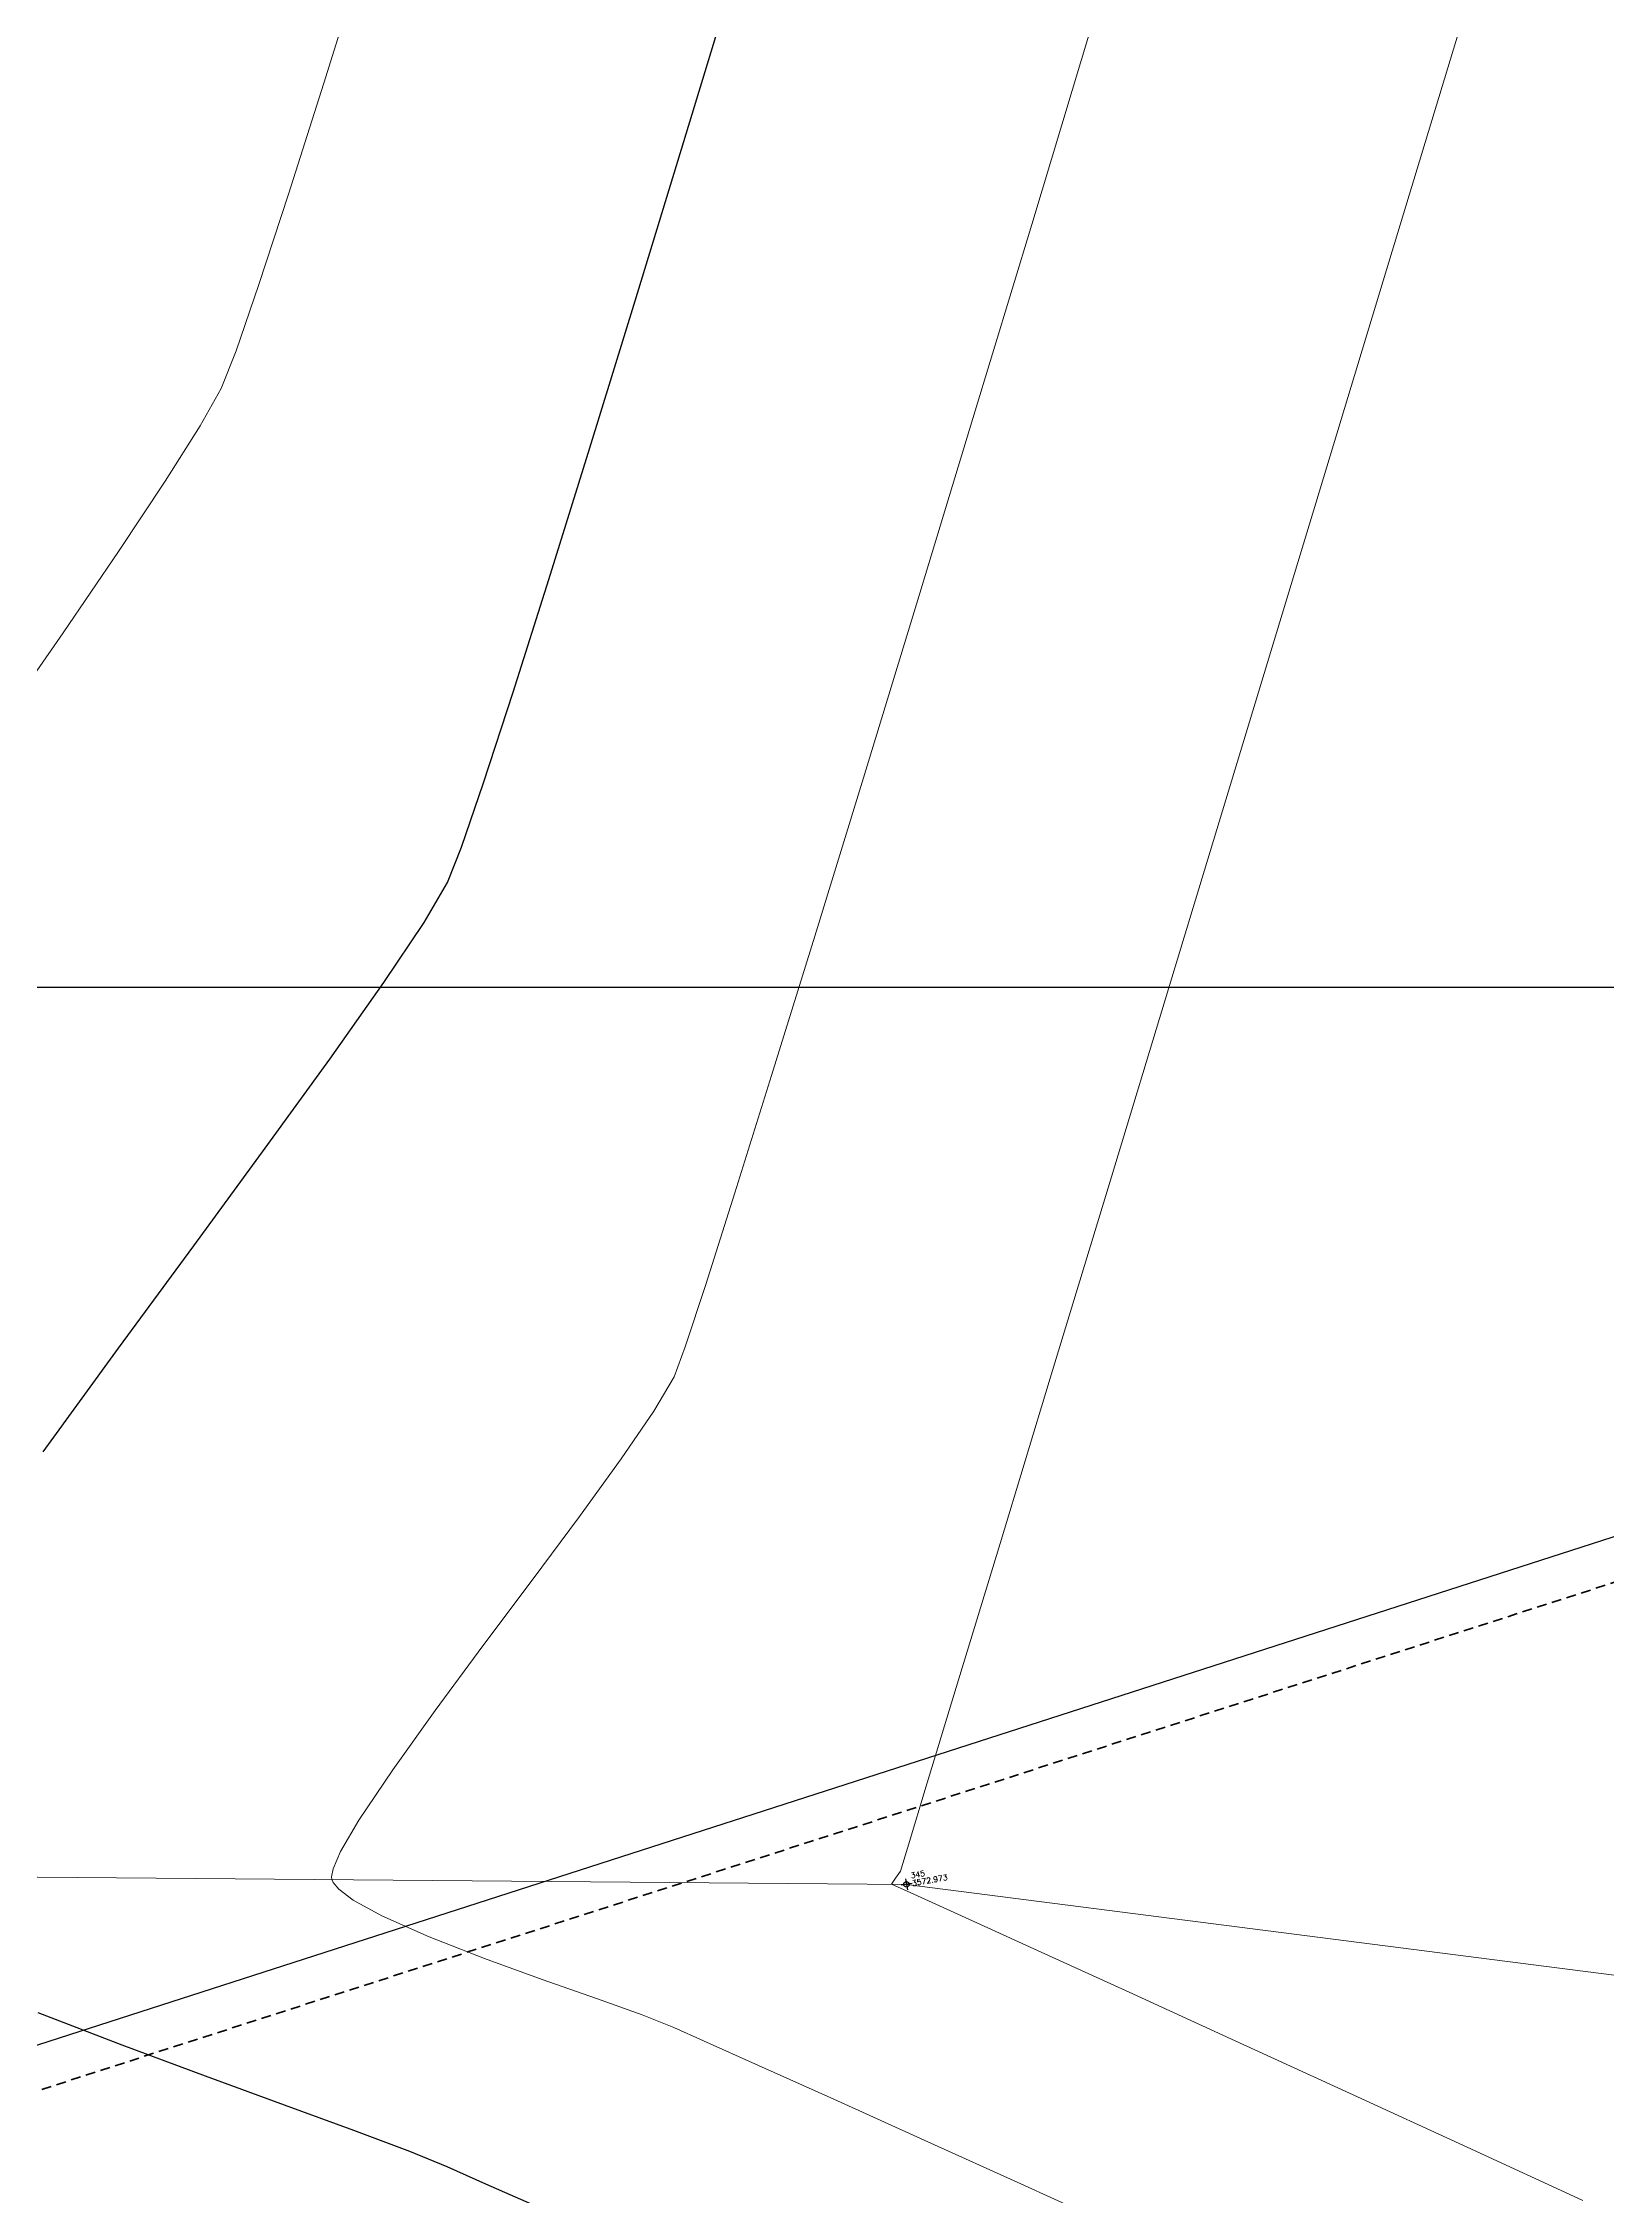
# Model space of a CAD drawing. Header units: millimetres. Extents: x 736950 to 740938, y 8500595 to 8502163.
# Drawn here: x 738031.54 to 738059.47, y 8501278.4 to 8501316.86 of the extents above; entities that cross this region are included whole.
import ezdxf

# ---------------------------------------------------------------- set-up
doc = ezdxf.new("R2010")
doc.units = ezdxf.units.MM
doc.linetypes.add('DASHED', pattern=[0.75, 0.5, -0.25])
for name, color, linetype, lineweight in [('CONT-MJR', 80, 'Continuous', 30), ('CONT-MNR', 96, 'Continuous', 15), ('COTAS', 40, 'Continuous', 5), ('PERIMETRO', 7, 'Continuous', 35), ('pista', 251, 'Continuous', 5), ('saiwite', 5, 'Continuous', 5)]:
    doc.layers.add(name, color=color, linetype=linetype, lineweight=lineweight)
doc.layers.add('Cuadricula Coordenadas', color=5, linetype='Continuous')
doc.styles.add('5mm', font='arial.ttf', dxfattribs={"height": 3})
doc.styles.add('COTAS', font='arial.ttf')
doc.dimstyles.new('Copy of GenDist', dxfattribs={"dimtxt": 2, "dimasz": 2, "dimexe": 0.18, "dimexo": 0.0625, "dimgap": 1, "dimtad": 2, "dimdec": 3, "dimzin": 1, "dimdsep": 46, "dimtxsty": 'COTAS', "dimcen": 0.09, "dimadec": 3, "dimazin": 0, "dimtfac": 1, "dimtdec": 3, "dimtofl": 0, "dimtmove": 0, "dimatfit": 3, "dimfxl": 1, "dimtolj": 1, "dimtzin": 0, "dimarcsym": 0})

# ---------------------------------------------------------------- blocks, each defined once
blk = doc.blocks.new('*D157')
at = {"layer": 'COTAS', "color": 0, "lineweight": -2, "transparency": 16777216}
for p, q in [((738169.7117402977, 8501324.95614536), (738169.4360799836, 8501325.810938135)), ((737996.2726181126, 8501269.778691178), (738167.5878572729, 8501325.025780309)), ((737994.5895635025, 8501268.481364962), (737994.3139031883, 8501269.336157737))]:
    blk.add_line(p, q, dxfattribs=at)
at = {"layer": 'COTAS', "color": 0, "transparency": 16777216}
for points in [[(738167.4855496674, 8501325.34302511), (738167.6901648785, 8501324.708535507), (738169.4913260904, 8501325.639625942)], [(737996.1703105071, 8501270.09593598), (737996.3749257182, 8501269.461446375), (737994.3691492951, 8501269.164845545)]]:
    blk.add_solid(points, dxfattribs=at)
at = {"layer": 'Defpoints', "color": 0, "transparency": 16777216}
for p in [(738169.4913260904, 8501325.639625942), (738169.7309229737, 8501324.89666196), (737994.6087461784, 8501268.421881562)]:
    blk.add_point(p, dxfattribs=at)
at = {"layer": 'COTAS', "color": 0, "transparency": 16777216, "insert": (738081.3096925169, 8501299.326479118), "char_height": 2, "attachment_point": 5, "rotation": 17.873882615968956, "style": 'COTAS'}
blk.add_mtext('\\A1;184.003', dxfattribs=at)

msp = doc.modelspace()

# ---------------------------------------------------------------- hatches: boundary and pattern name
at = {"layer": 'pista'}
h = msp.add_hatch(dxfattribs=at)
h.set_pattern_fill('HONEY', color=256, scale=3, angle=9.94991650582834, style=0)
h.set_pattern_definition([(9.94991650582834, (1479841.21072825, -18.49207214638591), (0.4979252195647159, 0.4170677100899267), [0.375, -0.75]), (129.9499165058283, (1479841.21072825, -18.49207214638591), (-0.6101538418184378, 0.222682034283025), [0.3749999999999999, -0.7499999999999998]), (69.94991650582834, (1479841.21072825, -18.49207214638591), (-0.112228622253722, 0.6397497443729518), [-0.75, 0.375])])
h.paths.add_polyline_path([(737744.7999806425, 8501250.923935566), (737743.4751223363, 8501250.754223157), (737756.465848178, 8501242.026572531), (737763.5739612179, 8501242.006896213), (737770.002546867, 8501243.455222024), (737769.8468594846, 8501244.342704736), (737763.4750639071, 8501242.907173423), (737756.7405500773, 8501242.925815564)])
h.paths.add_polyline_path([(737794.2809870465, 8501256.017245878), (737809.7820272583, 8501263.709828075), (737823.391616501, 8501273.483615467), (737837.0791595323, 8501280.557800073), (737851.5530432165, 8501285.77819753), (737870.8510758049, 8501293.050216693, -0.9976846880626209), (737871.0089264096, 8501292.63424804), (737865.2748787645, 8501289.581801567, 0.7845063948290762), (737866.1540430214, 8501286.121818589), (737883.2588851704, 8501291.348365877), (737897.4188924351, 8501296.516943583), (737903.2981396064, 8501301.44146652, -0.5512150924587264), (737904.1219025984, 8501301.177325813), (737906.855912117, 8501297.98174819, 0.5618964424650519), (737910.2738656431, 8501298.536066804), (737914.22079628, 8501308.558674501), (737925.6412323939, 8501300.72656757, 0.340189525830376), (737928.7023693406, 8501300.894137181), (737936.9171069289, 8501306.117412793, -0.358727273887905), (737938.1716059428, 8501305.962964654), (737943.1732157968, 8501301.051021611, 0.3417074120720416), (737946.0555081918, 8501300.709858142), (737955.8779356404, 8501307.072689936), (737971.8320576148, 8501314.464803053), (737988.5677626224, 8501323.411181662), (738023.1375471824, 8501336.282937778), (738044.4246208373, 8501357.728329657), (738061.4456776979, 8501362.208386911), (738078.9085143938, 8501363.070318012), (738112.0997810266, 8501372.051506756), (738118.6561313582, 8501373.365123207), (738128.3493353954, 8501376.976906104), (738155.2251721952, 8501366.826195797), (738176.6167526407, 8501363.543890122), (738193.8053773039, 8501353.328603027), (738204.7313956148, 8501340.877429372), (738207.705198212, 8501335.751671141), (738214.35685511, 8501331.742925933), (738229.9282901662, 8501313.374534177), (738233.5603594936, 8501308.186787868), (738234.53883727, 8501308.358438132), (738230.6417003467, 8501313.924784988), (738214.9478837823, 8501332.43754055), (738208.3676942562, 8501336.403214611), (738205.4657963786, 8501341.405035153), (738194.387784551, 8501354.029418997), (738176.9261677533, 8501364.406946706), (738155.4549153853, 8501367.70147717), (738128.3514754312, 8501377.93815071), (738118.4090486554, 8501374.233504975), (738111.8936108743, 8501372.928085677), (738078.7671659255, 8501363.964436961), (738061.3074614278, 8501363.102660457), (738043.958527311, 8501358.536303693), (738022.6381405202, 8501337.057350922), (737988.196920163, 8501324.233464561), (737971.4304040315, 8501315.270615296), (737955.4419368334, 8501307.862588815), (737945.5806043665, 8501301.47455489, -0.3391433520832071), (737943.8038299843, 8501301.693147572), (737938.8116631231, 8501306.59581691, 0.3560082385246841), (737936.4342009705, 8501306.876887502), (737928.158540546, 8501301.61487459, -0.3502196171718997), (737926.1502499409, 8501301.468794718), (737914.5128481541, 8501309.44969617, 0.4302069892023044), (737913.4330382891, 8501309.014522241), (737909.4507249827, 8501298.90206584, -0.5704007069138802), (737907.5397775185, 8501298.566836312), (737904.9064502402, 8501301.644734057, 0.4931454261128044), (737902.7202336333, 8501302.131411942), (737896.9620044216, 8501297.308254998), (737882.9728831241, 8501292.20205278), (737866.0373022418, 8501287.027224885, -0.7384715771871906), (737865.6977918843, 8501288.787355538), (737871.5108758068, 8501291.881875956, 0.9119586051647783), (737870.5337161538, 8501293.892406015), (737851.2416702455, 8501286.62264278), (737836.7183275839, 8501281.384406622), (737822.9200107896, 8501274.252970394), (737809.3164408724, 8501264.483505804), (737793.8201376351, 8501256.79327439), (737778.9884914039, 8501246.402265295), (737769.846859484, 8501244.34270474), (737770.0025468671, 8501243.455222024), (737779.3594973255, 8501245.563292695)])
h.paths.add_polyline_path([(738260.5182952256, 8501271.251537092), (738234.538837269, 8501308.358438132), (738233.56035949, 8501308.186787868), (738259.6897886079, 8501270.86568047), (738269.3749442189, 8501234.589470252), (738274.5057655985, 8501215.583008338), (738279.7983711922, 8501189.602392923), (738280.7089290785, 8501189.641305126), (738275.382018582, 8501215.790318219), (738270.2441657205, 8501234.822827347)])

# ---------------------------------------------------------------- linework, layer by layer
at = {"linetype": 'Continuous', "extrusion": (-0.172787269436437, 0.9849591664230046, 0), "elevation": 8245892.469062787}
msp.add_lwpolyline([(-2195859.856162655, 0), (-2195859.656162655, 0)], dxfattribs=at)
at = {"linetype": 'Continuous', "extrusion": (0.9849591664230046, 0.172787269436437, 0), "elevation": 2195859.756162655}
msp.add_lwpolyline([(8245892.569062786, 0), (8245892.369062787, 0)], dxfattribs=at)
at = {"linetype": 'Continuous'}
msp.add_circle((738046.9512159519, 8501283.98407452), 0.05, dxfattribs=at)
at = {"layer": 'CONT-MJR', "extrusion": (0.9569741670798613, -0.2901731268429349, 0), "elevation": -1760565.122793448}
msp.add_lwpolyline([(8349699.174450083, 3575.000000000012), (8349702.301484332, 3575.000000000012)], dxfattribs=at)
at = {"layer": 'CONT-MJR', "extrusion": (0.9563927925124462, -0.292083594935157, 0), "elevation": -1777235.693448737}
msp.add_lwpolyline([(8346163.763430566, 3575.000000000004), (8346166.733617352, 3575.000000000004)], dxfattribs=at)
at = {"layer": 'CONT-MJR', "elevation": 3575}
for points in [[(738041.2986123671, 8501309.631917773), (738042.108130107, 8501312.258863123)], [(738039.400075918, 8501303.65234222), (738039.9263986514, 8501305.266763203)], [(738038.7579318054, 8501301.869283462), (738039.0045247626, 8501302.4992176)], [(738037.6216336985, 8501300.0837213), (738038.3425055712, 8501301.157293415)], [(738035.5037035244, 8501297.127964059), (738036.6553538088, 8501298.717600418)], [(738032.884442259, 8501293.554278089), (738034.2267204671, 8501295.38384552)], [(738034.4390971145, 8501280.55857011), (738032.9478943464, 8501281.114107674)]]:
    msp.add_lwpolyline(points, dxfattribs=at)
at = {"layer": 'CONT-MJR', "extrusion": (0.9546514712661969, -0.2977256596420368, 0), "elevation": -1826485.806408412}
msp.add_lwpolyline([(8335519.117246281, 3575.000000000013), (8335521.580272232, 3575.000000000013)], dxfattribs=at)
at = {"layer": 'CONT-MJR', "extrusion": (0.953179025971917, -0.3024065879692893, 0), "elevation": -1867366.540834157}
msp.add_lwpolyline([(8326454.009590597, 3575.000000000006), (8326456.122334551, 3575.000000000006)], dxfattribs=at)
at = {"layer": 'CONT-MJR', "extrusion": (0.9458970774522427, -0.3244668224446163, 0), "elevation": -2060281.671135876}
msp.add_lwpolyline([(8280826.359185719, 3575.00000000001), (8280827.578266155, 3575.00000000001)], dxfattribs=at)
at = {"layer": 'CONT-MJR', "extrusion": (0.863726780580095, -0.50396036402553, 0), "elevation": -3646855.344403245}
msp.add_lwpolyline([(7714743.551084792, 3575.00000000001), (7714744.37540802, 3575.00000000001)], dxfattribs=at)
at = {"layer": 'CONT-MJR', "extrusion": (0.8164158464707544, -0.5774644280225768, 0), "elevation": -4306652.780701072}
msp.add_lwpolyline([(7366784.903674073, 3575.00000000001), (7366786.576989072, 3575.00000000001)], dxfattribs=at)
at = {"layer": 'CONT-MJR', "extrusion": (-0.8068541926318259, 0.5907506342209413, 0), "elevation": 4426659.629571105}
msp.add_lwpolyline([(-7295300.010769225, 3575), (-7295302.172397131, 3575)], dxfattribs=at)
at = {"layer": 'CONT-MJR', "extrusion": (0.8076936312536567, -0.5896024067388821, 0), "elevation": -4416278.679576328}
msp.add_lwpolyline([(7301584.340628727, 3575.000000000003), (7301586.62612777, 3575.000000000003)], dxfattribs=at)
at = {"layer": 'CONT-MJR', "extrusion": (-0.3589609166066221, -0.9333525916549082, 0), "elevation": -8199617.74370137}
msp.add_lwpolyline([(-2362782.696406758, 3575.000000000013), (-2362784.299320337, 3575.000000000013)], dxfattribs=at)
at = {"layer": 'CONT-MJR', "extrusion": (-0.3441329619075967, -0.9389209255995441, 0), "elevation": -8236012.18835036}
msp.add_lwpolyline([(-2232613.382298683, 3575), (-2232614.879946797, 3575)], dxfattribs=at)
at = {"layer": 'CONT-MJR', "extrusion": (0.3441942881910067, 0.9388984460401916, 0), "elevation": 8235866.344316481}
msp.add_lwpolyline([(2233150.003172503, 3575.000000000013), (2233151.324928551, 3575.000000000013)], dxfattribs=at)
at = {"layer": 'CONT-MJR', "extrusion": (-0.3517948470292045, -0.9360771258842396, 0), "elevation": -8217491.007161719}
msp.add_lwpolyline([(-2299845.654130614, 3575.000000000002), (-2299846.717790198, 3575.000000000002)], dxfattribs=at)
at = {"layer": 'CONT-MJR', "extrusion": (-0.3774111692170735, -0.926045792253386, 0), "elevation": -8151117.660370249}
msp.add_lwpolyline([(-2525019.944005984, 3575.000000000004), (-2525020.667718872, 3575.000000000004)], dxfattribs=at)
at = {"layer": 'CONT-MJR', "extrusion": (-0.4063217847719767, -0.9137300516124637, 0), "elevation": -8067755.268445107}
msp.add_lwpolyline([(-2779885.88831184, 3575), (-2779886.645045786, 3575)], dxfattribs=at)
at = {"layer": 'CONT-MJR', "extrusion": (-0.4045467865541825, -0.9145173030012524, 0), "elevation": -8073137.893158758}
msp.add_lwpolyline([(-2764213.95694358, 3575.000000000006), (-2764215.111311589, 3575.000000000006)], dxfattribs=at)
at = {"layer": 'CONT-MNR'}
for points, elevation in [([(738036.5482350156, 8501316.140201008), (738037.2545554999, 8501318.408171408)], 3576), ([(738055.5207500933, 8501312.809504494), (738056.8566722597, 8501317.218063854)], 3573), ([(738034.9825725536, 8501311.365952397), (738035.3910216357, 8501312.546587376)], 3576), ([(738034.3417056067, 8501310.024430972), (738034.7158577519, 8501310.692770813)], 3576), ([(738045.3124516062, 8501300.91226074), (738046.1801318068, 8501303.738151297)], 3574), ([(738043.3668136351, 8501294.695356796), (738043.8875476526, 8501296.329756605)], 3574), ([(738042.4414261638, 8501292.43308864), (738042.8000058588, 8501293.045796115)], 3574), ([(738048.6207670122, 8501290.069973534), (738049.518037463, 8501293.02412839)], 3573), ([(738040.2663362077, 8501289.417315448), (738041.1109982975, 8501290.552363949)], 3574), ([(738038.5360809165, 8501287.090267926), (738039.3868327334, 8501288.241121989)], 3574), ([(738047.3213752548, 8501285.79479701), (738047.8805513985, 8501287.633937538)], 3573), ([(738036.8482386015, 8501284.568597022), (738037.1752044136, 8501285.130515438)], 3574), ([(738036.7148038262, 8501284.262048231), (738036.8482386015, 8501284.568597022)], 3574), ([(738036.6924510231, 8501284.06993285), (738036.6867116089, 8501284.120370029)], 3574), ([(738036.7166957267, 8501284.014411438), (738036.6924510231, 8501284.06993285)], 3574), ([(738037.0696980535, 8501283.7022343), (738036.8138885227, 8501283.89598713)], 3574), ([(738046.7572645122, 8501283.950377682), (738046.6815112266, 8501283.98633175)], 3573), ([(738046.7537686793, 8501284.093528979), (738046.842079912, 8501284.222308766)], 3573), ([(738046.8420025465, 8501283.916898672), (738046.7572645122, 8501283.950377682)], 3573), ([(738050.9252143248, 8501282.056762474), (738049.286435174, 8501282.804427179)], 3573), ([(738049.0597481931, 8501278.605226973), (738047.2674765162, 8501279.417311927)], 3574), ([(738050.9367988806, 8501277.750226017), (738049.0597481931, 8501278.605226973)], 3574)]:
    msp.add_lwpolyline(points, dxfattribs=dict(at, elevation=elevation))
at = {"layer": 'CONT-MNR', "extrusion": (0.9572966566229903, -0.289107438884655, 0), "elevation": -1751260.990785378}
msp.add_lwpolyline([(8351654.616065819, 3574), (8351658.33387732, 3574)], dxfattribs=at)
at = {"layer": 'CONT-MNR', "extrusion": (0.9530817242707145, -0.302713109827047, 0), "elevation": -1870050.70045648}
msp.add_lwpolyline([(8325860.308751722, 3576), (8325862.384155473, 3576)], dxfattribs=at)
at = {"layer": 'CONT-MNR', "extrusion": (0.9503580318523621, -0.3111584986686126, 0), "elevation": -1943857.787060061}
msp.add_lwpolyline([(8308936.644171175, 3576.000000000013), (8308938.344145494, 3576.000000000013)], dxfattribs=at)
at = {"layer": 'CONT-MNR', "extrusion": (0.9570481921789284, -0.2899288841199593, 0), "elevation": -1758427.733333732}
msp.add_lwpolyline([(8350144.985854456, 3574.000000000004), (8350148.608889725, 3574.000000000004)], dxfattribs=at)
at = {"layer": 'CONT-MNR', "extrusion": (0.9569864354281795, -0.2901326634601262, 0), "elevation": -1760199.406378509}
msp.add_lwpolyline([(8349770.4968364, 3573.000000000003), (8349775.056044305, 3573.000000000003)], dxfattribs=at)
at = {"layer": 'CONT-MNR', "extrusion": (0.9296897883698483, -0.3683434503297524, 0), "elevation": -2445258.774105024}
msp.add_lwpolyline([(8175431.99253061, 3576), (8175432.716623307, 3576)], dxfattribs=at)
at = {"layer": 'CONT-MNR', "extrusion": (0.9567593324394781, -0.29088069683285, 0), "elevation": -1766732.580806126}
msp.add_lwpolyline([(8348388.318725656, 3574.000000000013), (8348391.78321583, 3574.000000000013)], dxfattribs=at)
at = {"layer": 'CONT-MNR', "extrusion": (0.8453022201675374, -0.5342884582131942, 0), "elevation": -3918289.758141959}
msp.add_lwpolyline([(7580498.296226076, 3576), (7580499.468522321, 3576)], dxfattribs=at)
at = {"layer": 'CONT-MNR', "extrusion": (0.8330499464685833, -0.5531977826136782, 0), "elevation": -4088086.359564579}
msp.add_lwpolyline([(7490292.147230346, 3576), (7490293.650090666, 3576)], dxfattribs=at)
at = {"layer": 'CONT-MNR', "extrusion": (0.9569529998915266, -0.2902429258373203, 0), "elevation": -1761161.458095258}
msp.add_lwpolyline([(8349563.201093826, 3573.00000000001), (8349567.630636625, 3573.00000000001)], dxfattribs=at)
at = {"layer": 'CONT-MNR', "extrusion": (0.8263122852508109, -0.5632122222072091, 0), "elevation": -4178194.808348567}
msp.add_lwpolyline([(7440402.444771588, 3576.000000000013), (7440404.201225079, 3576.000000000013)], dxfattribs=at)
at = {"layer": 'CONT-MNR', "extrusion": (0.9564067033502913, -0.2920380416771554, 0), "elevation": -1776831.781332251}
msp.add_lwpolyline([(8346241.443497787, 3574.000000000012), (8346244.685675374, 3574.000000000012)], dxfattribs=at)
at = {"layer": 'CONT-MNR', "extrusion": (0.8222517271589586, -0.5691239734751204, 0), "elevation": -4231449.238206901}
msp.add_lwpolyline([(7410243.524798621, 3576), (7410245.457550781, 3576)], dxfattribs=at)
at = {"layer": 'CONT-MNR', "extrusion": (0.9569228870299942, -0.2903421916948712, 0), "elevation": -1762027.572232873}
msp.add_lwpolyline([(8349376.248421759, 3573.00000000001), (8349380.465952637, 3573.00000000001)], dxfattribs=at)
at = {"layer": 'CONT-MNR', "extrusion": (0.9553277715793722, -0.2955483866462322, 0), "elevation": -1807470.585343809}
msp.add_lwpolyline([(8339654.351141258, 3574), (8339656.95740262, 3574)], dxfattribs=at)
at = {"layer": 'CONT-MNR', "extrusion": (0.9568947437508918, -0.2904349314079061, 0), "elevation": -1762836.751565858}
msp.add_lwpolyline([(8349201.517487902, 3573), (8349205.440660013, 3573)], dxfattribs=at)
at = {"layer": 'CONT-MNR', "extrusion": (0.954393184519363, -0.2985525905816079, 0), "elevation": -1833699.986399096}
msp.add_lwpolyline([(8333924.191289458, 3574.000000000006), (8333926.383960475, 3574.000000000006)], dxfattribs=at)
at = {"layer": 'CONT-MNR', "extrusion": (0.9568671039479215, -0.2905259805633872, 0), "elevation": -1763631.18699692}
msp.add_lwpolyline([(8349030.195742573, 3573.000000000003), (8349033.742209065, 3573.000000000003)], dxfattribs=at)
at = {"layer": 'CONT-MNR', "extrusion": (0.9494668131959331, -0.3138674411906391, 0), "elevation": -1967531.929350255}
msp.add_lwpolyline([(8303343.791102469, 3574.000000000013), (8303344.965469434, 3574.000000000013)], dxfattribs=at)
at = {"layer": 'CONT-MNR', "extrusion": (0.9376143791519789, -0.3476769707752431, 0), "elevation": -2263704.272119955}
msp.add_lwpolyline([(8227535.086131674, 3574.000000000002), (8227535.656236228, 3574.000000000002)], dxfattribs=at)
at = {"layer": 'CONT-MNR', "extrusion": (0.8251451748348412, -0.5649207381985366, 0), "elevation": -4193564.237575944}
msp.add_lwpolyline([(7431734.877727633, 3574), (7431735.91185536, 3574)], dxfattribs=at)
at = {"layer": 'CONT-MNR', "extrusion": (0.8091053880871204, -0.5876635695433149, 0), "elevation": -4398745.712188535}
msp.add_lwpolyline([(7312159.865370779, 3574.000000000013), (7312161.135191993, 3574.000000000013)], dxfattribs=at)
at = {"layer": 'CONT-MNR', "extrusion": (0.9568036102944393, -0.2907350190938937, 0), "elevation": -1765455.145893775}
msp.add_lwpolyline([(8348639.064947232, 3573.000000000004), (8348641.610961868, 3573.000000000004)], dxfattribs=at)
at = {"layer": 'CONT-MNR', "extrusion": (0.8008625293850232, -0.5988482353877508, 0), "elevation": -4499913.371593907}
msp.add_lwpolyline([(7250336.788267553, 3574.000000000013), (7250338.256925927, 3574.000000000013)], dxfattribs=at)
at = {"layer": 'CONT-MNR', "extrusion": (-0.8130223043071664, 0.5822325417726714, 0), "elevation": 4349684.199633902}
msp.add_lwpolyline([(-7341444.769910412, 3574.00000000001), (-7341446.072494972, 3574.00000000001)], dxfattribs=at)
at = {"layer": 'CONT-MNR', "extrusion": (0.8312026357948402, -0.5559695839231769, 0), "elevation": -4112997.511480475}
msp.add_lwpolyline([(7476616.829346155, 3574.00000000001), (7476617.912983463, 3574.00000000001)], dxfattribs=at)
at = {"layer": 'CONT-MNR', "extrusion": (0.9566617536728126, -0.2912014578597765, 0), "elevation": -1769525.172367126}
msp.add_lwpolyline([(8347774.216702892, 3573.000000000009), (8347775.43287826, 3573.000000000009)], dxfattribs=at)
at = {"layer": 'CONT-MNR', "extrusion": (0.9562436792479634, -0.2925714030767842, 0), "elevation": -1781480.025147568}
msp.add_lwpolyline([(8345230.703196906, 3573), (8345231.130932841, 3573)], dxfattribs=at)
at = {"layer": 'CONT-MNR', "extrusion": (0.9809034387657254, -0.194495356802097, 0), "elevation": -929517.5643366926}
msp.add_lwpolyline([(8482483.536310432, 3574.00000000001), (8482483.68074688, 3574.00000000001)], dxfattribs=at)
at = {"layer": 'CONT-MNR', "extrusion": (0.7729961158085134, 0.6344107541214536, 0), "elevation": 5963805.517913288}
msp.add_lwpolyline([(6103240.939315107, 3574), (6103241.092516794, 3574)], dxfattribs=at)
at = {"layer": 'CONT-MNR', "extrusion": (0.8292096346167468, -0.5589377262797361, 0), "elevation": -4139692.922672571}
msp.add_lwpolyline([(7461868.722131539, 3573), (7461868.851407928, 3573)], dxfattribs=at)
at = {"layer": 'CONT-MNR', "extrusion": (-0.4136287969983838, -0.9104456152311733, 0), "elevation": -8045234.093361665}
msp.add_lwpolyline([(-2844423.992114638, 3573.000000000004), (-2844424.328352074, 3573.000000000004)], dxfattribs=at)
at = {"layer": 'CONT-MNR', "extrusion": (-0.4811392179904483, -0.876644199725031, 0), "elevation": -7807699.626343131}
msp.add_lwpolyline([(-3443304.490222945, 3574.000000000013), (-3443305.076075101, 3574.000000000013)], dxfattribs=at)
at = {"layer": 'CONT-MNR', "extrusion": (0.414021650192012, 0.91026703399183, 0), "elevation": 8044005.8677478}
msp.add_lwpolyline([(2847894.619426044, 3573), (2847895.5499711, 3573)], dxfattribs=at)
at = {"layer": 'CONT-MNR', "extrusion": (-0.4051599771965129, -0.9142458055020659, 0), "elevation": -8071285.998859112}
msp.add_lwpolyline([(-2769631.103509787, 3574.000000000013), (-2769632.03191488, 3574.000000000013)], dxfattribs=at)
at = {"layer": 'CONT-MNR', "extrusion": (-0.4144983780259532, -0.9100500506092255, 0), "elevation": -8042513.078542893}
msp.add_lwpolyline([(-2852106.143102565, 3573.000000000004), (-2852107.561994016, 3573.000000000004)], dxfattribs=at)
at = {"layer": 'CONT-MNR', "extrusion": (-0.3628413767409773, -0.9318509190448397, 0), "elevation": -8189719.298583901}
msp.add_lwpolyline([(-2396874.393120647, 3574.00000000001), (-2396875.45260708, 3574.00000000001)], dxfattribs=at)
at = {"layer": 'CONT-MNR', "extrusion": (-0.3412725823345258, -0.9399643740837865, 0), "elevation": -8242775.452717463}
msp.add_lwpolyline([(-2207522.831980425, 3574.000000000013), (-2207523.925594813, 3574.000000000013)], dxfattribs=at)
at = {"layer": 'CONT-MNR', "extrusion": (-0.3327310875927348, -0.9430217512599356, 0), "elevation": -8262463.110548416}
msp.add_lwpolyline([(-2132651.676539075, 3574), (-2132652.706012602, 3574)], dxfattribs=at)
at = {"layer": 'CONT-MNR', "extrusion": (-0.4157837831441379, -0.9094634933158936, 0), "elevation": -8038475.282845565}
msp.add_lwpolyline([(-2863462.764742412, 3573), (-2863464.842445632, 3573)], dxfattribs=at)
at = {"layer": 'CONT-MNR', "extrusion": (-0.3373598050171277, -0.9413757814809162, 0), "elevation": -8251886.442557654}
msp.add_lwpolyline([(-2173215.63561001, 3574), (-2173216.502272951, 3574)], dxfattribs=at)
at = {"layer": 'CONT-MNR', "extrusion": (-0.3678400368085205, -0.9298890833431191, 0), "elevation": -8176730.484804557}
msp.add_lwpolyline([(-2440813.733699109, 3574), (-2440814.339230778, 3574)], dxfattribs=at)
at = {"layer": 'CONT-MNR', "extrusion": (0.4091512903355849, 0.9124665591772261, 0), "elevation": 8059106.176771704}
msp.add_lwpolyline([(2804870.316242885, 3574.000000000013), (2804870.894580838, 3574.000000000013)], dxfattribs=at)
at = {"layer": 'CONT-MNR', "extrusion": (0.4094840635533907, 0.9123172703044719, 0), "elevation": 8058082.631137597}
msp.add_lwpolyline([(2807808.419482723, 3574), (2807809.496596708, 3574)], dxfattribs=at)
at = {"layer": 'CONT-MNR', "extrusion": (-0.4166765322983425, -0.9090548209166641, 0), "elevation": -8035659.939890129}
msp.add_lwpolyline([(-2871351.649980852, 3573.000000000004), (-2871353.898151608, 3573.000000000004)], dxfattribs=at)
at = {"layer": 'CONT-MNR', "extrusion": (0.4102679507837498, 0.9119650259520388, 0), "elevation": 8055666.64651258}
msp.add_lwpolyline([(2814730.961918166, 3574.000000000003), (2814732.43684444, 3574.000000000003)], dxfattribs=at)
at = {"layer": 'CONT-MNR', "extrusion": (-0.4113326408854572, -0.9114853035250735, 0), "elevation": -8052374.181669438}
msp.add_lwpolyline([(-2824134.476016412, 3574.000000000006), (-2824136.247793205, 3574.000000000006)], dxfattribs=at)
at = {"layer": 'CONT-MNR', "extrusion": (-0.4178347102044944, -0.9085230624196208, 0), "elevation": -8031994.110708844}
msp.add_lwpolyline([(-2881587.799207877, 3573), (-2881590.111889802, 3573)], dxfattribs=at)
at = {"layer": 'CONT-MNR', "extrusion": (0.4193971359566265, 0.9078028653575505, 0), "elevation": 8027024.673540782}
msp.add_lwpolyline([(2895399.69211005, 3573), (2895401.963350322, 3573)], dxfattribs=at)
at = {"layer": 'Cuadricula Coordenadas', "color": 8}
msp.add_line((736950.2264744169, 8501300), (738552.8979275209, 8501300), dxfattribs=at)
at = {"layer": 'PERIMETRO', "linetype": 'DASHED', "ltscale": 0.35}
msp.add_lwpolyline([(737683.200969866, 8501281.329551859), (737744.6024409891, 8501182.423775388), (737752.754863814, 8501178.840202238), (737760.1534312089, 8501181.935448542), (737818.0712830903, 8501217.512164854), (737892.6513328891, 8501224.540148428), (737966.6724460352, 8501242.248666123), (737994.6087461784, 8501268.421881564), (738169.7309229737, 8501324.89666196), (738221.1104446506, 8501260.626977284), (738220.501630505, 8501242.23256058), (738236.8284346196, 8501144.032219619), (738320.8206677334, 8501132.278902221)], dxfattribs=at)
at = {"layer": 'saiwite'}
for p, q in [((738023.9164431231, 8501284.176858654), (738046.9512159519, 8501283.98407452)), ((738046.9512159519, 8501283.98407452), (738084.5772402195, 8501279.156765765))]:
    msp.add_line(p, q, dxfattribs=at)

# ---------------------------------------------------------------- texts
at = {"color": 2, "insert": (738047.0168822875, 8501284.188495487), "char_height": 0.1, "width": 0.4, "attachment_point": 1, "rotation": 9.94991650582834, "style": '5mm'}
msp.add_mtext('\\Ftxt.shx;\\W1.0000000000;\\T1.0000000000;\\o\\l345', dxfattribs=at)
at = {"color": 1, "insert": (738047.0410725053, 8501284.050601203), "char_height": 0.1, "width": 0.8333333333333334, "attachment_point": 1, "rotation": 9.94991650582834, "style": '5mm'}
msp.add_mtext('\\Ftxt.shx;\\W1.0000000000;\\T1.0000000000;\\o\\l3572.973', dxfattribs=at)

# ---------------------------------------------------------------- dimensions: what is measured, and where the dimension line sits
at = {"layer": 'COTAS'}
dim = msp.add_aligned_dim(p1=(737994.6087461784, 8501268.421881562), p2=(738169.7309229737, 8501324.89666196), distance=0.7806421370546339, dimstyle='Copy of GenDist', dxfattribs=at)
dim.commit()
dim.dimension.update_dxf_attribs({"geometry": '*D157', "text_midpoint": (738081.3096925169, 8501299.326479118)})

doc.saveas('drawing.dxf')
